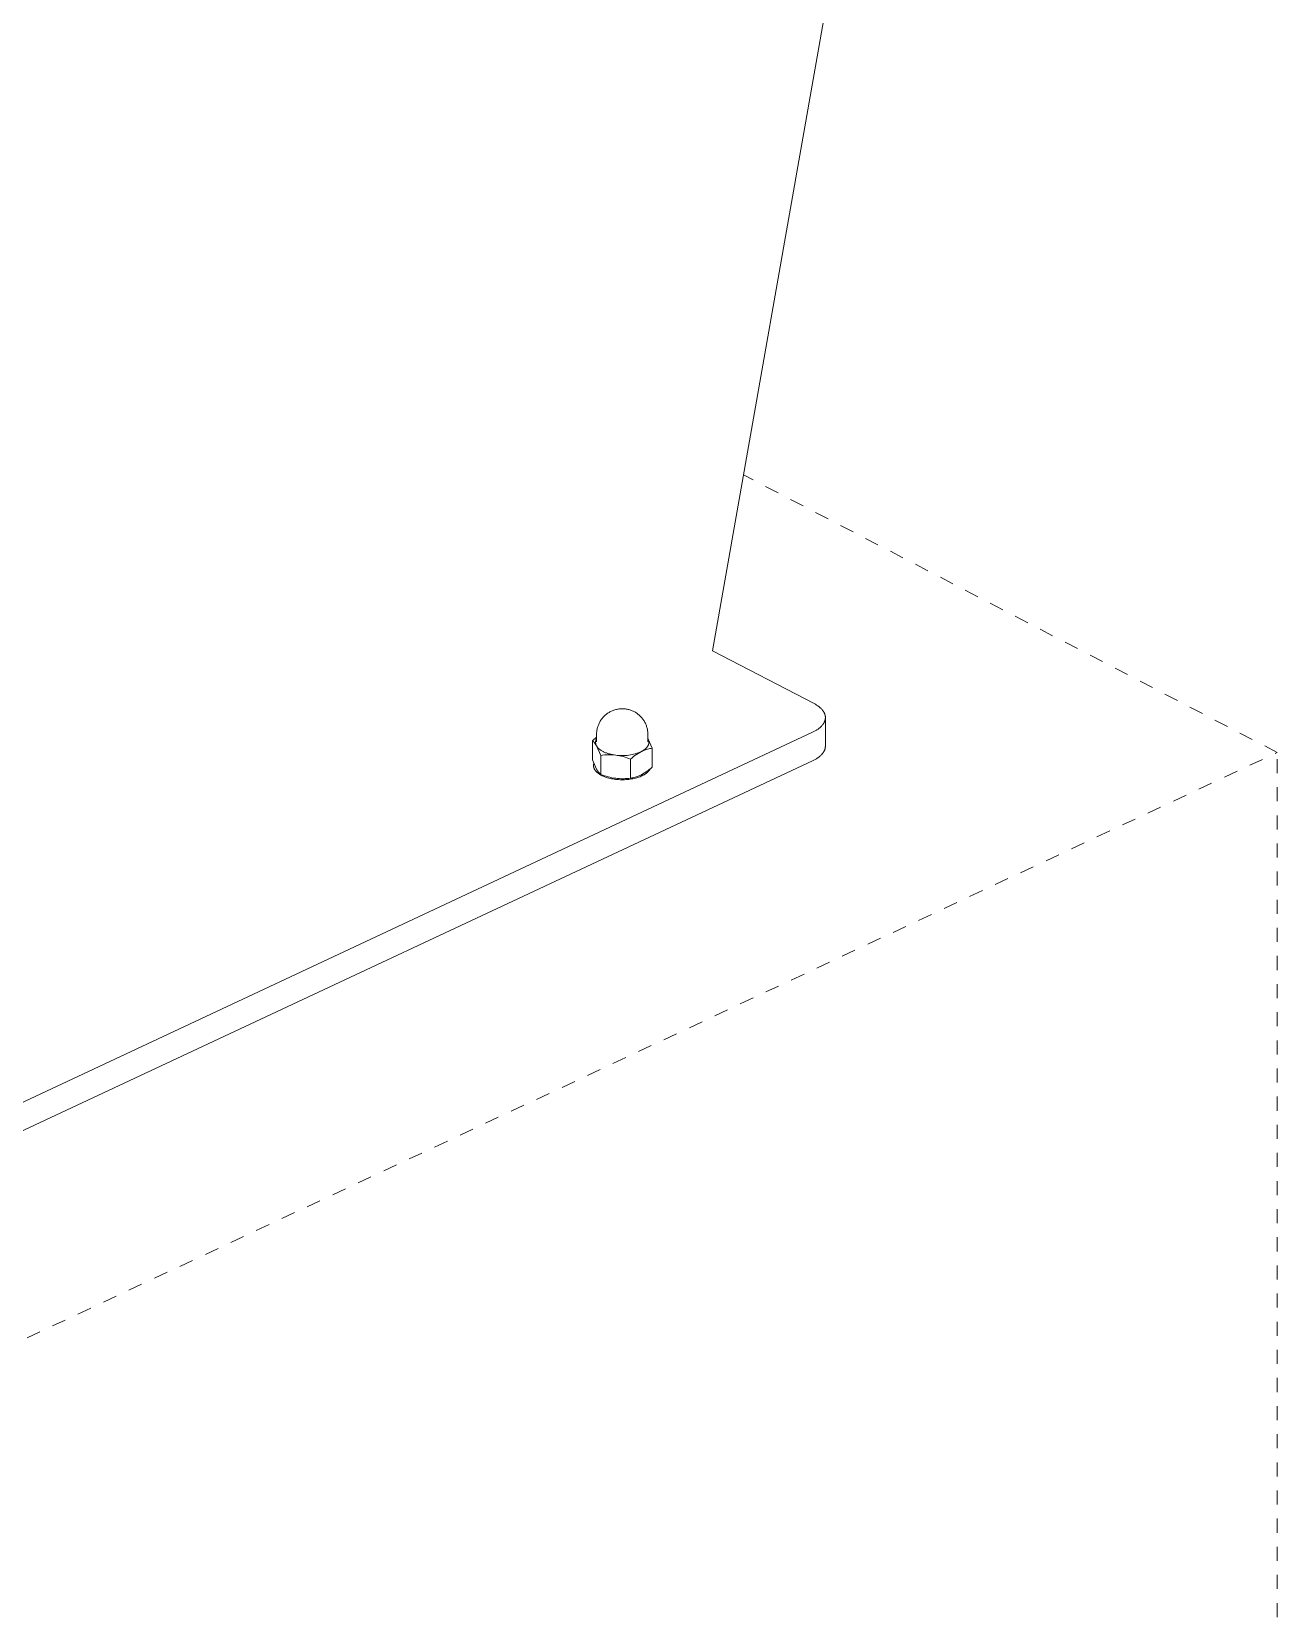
# Model space of a CAD drawing. Header units: inches. Extents: x -11 to 189, y -7 to 133.
# Drawn here: x 175.07 to 183.92, y 37.36 to 48.64 of the extents above; entities that cross this region are included whole.
import ezdxf

# ---------------------------------------------------------------- set-up
doc = ezdxf.new("R2010")
doc.units = ezdxf.units.IN
doc.linetypes.add('HIDDEN', pattern=[1.905, 1.27, -0.635])
doc.layers.add('ZANO_R', color=7, linetype='Continuous', lineweight=0)
doc.layers.add('ZANO_R_przerywana', color=250, linetype='HIDDEN', lineweight=0)

msp = doc.modelspace()

# ---------------------------------------------------------------- linework, layer by layer
at = {"layer": 'ZANO_R'}
for p, q in [((179.90643, 44.23731), (183.77793, 66.2196)), ((180.62915, 43.86155), (179.90643, 44.23731)), ((179.12764, 43.76307), (179.1319, 43.76779)), ((179.1319, 43.76779), (179.13633, 43.77235)), ((179.13633, 43.77235), (179.14092, 43.77675)), ((179.14092, 43.77675), (179.14565, 43.78099)), ((179.14565, 43.78099), (179.15054, 43.78507)), ((179.15054, 43.78507), (179.15556, 43.78897)), ((179.15556, 43.78897), (179.16071, 43.79269)), ((179.16071, 43.79269), (179.16599, 43.79623)), ((179.16599, 43.79623), (179.17139, 43.79959)), ((179.17139, 43.79959), (179.17691, 43.80275)), ((179.17691, 43.80275), (179.18253, 43.80572)), ((179.18253, 43.80572), (179.18825, 43.80849)), ((179.18825, 43.80849), (179.19406, 43.81107)), ((179.19406, 43.81107), (179.19996, 43.81343)), ((179.19996, 43.81343), (179.20594, 43.81559)), ((179.20594, 43.81559), (179.212, 43.81754)), ((179.212, 43.81754), (179.21811, 43.81928)), ((179.21811, 43.81928), (179.22428, 43.8208)), ((179.22428, 43.8208), (179.23051, 43.82211)), ((179.23051, 43.82211), (179.23677, 43.8232)), ((179.23677, 43.8232), (179.24307, 43.82407)), ((179.24307, 43.82407), (179.24939, 43.82472)), ((179.24939, 43.82472), (179.25574, 43.82515)), ((179.25574, 43.82515), (179.26209, 43.82536)), ((179.26209, 43.82536), (179.26845, 43.82534)), ((179.26845, 43.82534), (179.2748, 43.82511)), ((179.2748, 43.82511), (179.28114, 43.82465)), ((179.28114, 43.82465), (179.28747, 43.82397)), ((179.28748, 43.82397), (179.29369, 43.82308)), ((179.29369, 43.82308), (179.29987, 43.82198)), ((179.29987, 43.82198), (179.30601, 43.82067)), ((179.30601, 43.82067), (179.3121, 43.81915)), ((179.3121, 43.81915), (179.31814, 43.81742)), ((179.31814, 43.81742), (179.32411, 43.81548)), ((179.32411, 43.81548), (179.33001, 43.81334)), ((179.33001, 43.81334), (179.33583, 43.811)), ((179.33583, 43.811), (179.34157, 43.80845)), ((179.34157, 43.80845), (179.34722, 43.80571)), ((179.34722, 43.80571), (179.35277, 43.80278)), ((179.35277, 43.80278), (179.35821, 43.79966)), ((179.35821, 43.79966), (179.36355, 43.79635)), ((179.36355, 43.79635), (179.36877, 43.79287)), ((179.36877, 43.79287), (179.37386, 43.7892)), ((179.37386, 43.7892), (179.37883, 43.78536)), ((179.37883, 43.78536), (179.38366, 43.78135)), ((179.38366, 43.78135), (179.38835, 43.77718)), ((179.38835, 43.77718), (179.39289, 43.77285)), ((179.39289, 43.77285), (179.39728, 43.76836)), ((179.39728, 43.76836), (179.40152, 43.76373)), ((180.62915, 43.86155), (180.63355, 43.85921)), ((180.63355, 43.85921), (180.63789, 43.85679)), ((180.63789, 43.85679), (180.64215, 43.85432)), ((180.64215, 43.85432), (180.64633, 43.85177)), ((180.64633, 43.85177), (180.65043, 43.84915)), ((180.65043, 43.84915), (180.65444, 43.84647)), ((180.65444, 43.84647), (180.65834, 43.84372)), ((180.65834, 43.84372), (180.66215, 43.8409)), ((180.66215, 43.8409), (180.66585, 43.83802)), ((180.66585, 43.83802), (180.66943, 43.83507)), ((180.66943, 43.83507), (180.67289, 43.83207)), ((180.67289, 43.83207), (180.67622, 43.829)), ((180.67622, 43.829), (180.67943, 43.82588)), ((180.67943, 43.82588), (180.68249, 43.8227)), ((180.68249, 43.8227), (180.68542, 43.81946)), ((180.68542, 43.81946), (180.68819, 43.81617)), ((180.68819, 43.81617), (180.68953, 43.81451)), ((180.68953, 43.81451), (180.69082, 43.81283)), ((180.69082, 43.81283), (180.69207, 43.81114)), ((180.69207, 43.81114), (180.69328, 43.80945)), ((180.69328, 43.80945), (180.69446, 43.80773)), ((180.69446, 43.80773), (180.69559, 43.80601)), ((180.69559, 43.80601), (180.69668, 43.80428)), ((180.69668, 43.80428), (180.69772, 43.80254)), ((180.69772, 43.80254), (180.69873, 43.80079)), ((180.69873, 43.80079), (180.69969, 43.79903)), ((180.69969, 43.79903), (180.70061, 43.79726)), ((180.70061, 43.79726), (180.70148, 43.79548)), ((180.70148, 43.79548), (180.70231, 43.79369)), ((180.70231, 43.79369), (180.70309, 43.7919)), ((180.70309, 43.7919), (180.70383, 43.79009)), ((180.70383, 43.79009), (180.70452, 43.78828)), ((180.70452, 43.78828), (180.70517, 43.78647)), ((180.70517, 43.78647), (180.70577, 43.78464)), ((180.70577, 43.78464), (180.70632, 43.78282)), ((180.70632, 43.78282), (180.70683, 43.78098)), ((180.70683, 43.78098), (180.70728, 43.77914)), ((180.70728, 43.77914), (180.7077, 43.7773)), ((180.7077, 43.7773), (180.70806, 43.77545)), ((180.70806, 43.77545), (180.70837, 43.7736)), ((180.70837, 43.7736), (180.70864, 43.77175)), ((180.70864, 43.77175), (180.70886, 43.76989)), ((180.70886, 43.76989), (180.70903, 43.76804)), ((180.70903, 43.76804), (180.70915, 43.76618)), ((180.70915, 43.76618), (180.70922, 43.76431)), ((180.70922, 43.76431), (180.70924, 43.76245)), ((171.52165, 39.39885), (180.61835, 43.65811)), ((179.08269, 43.64927), (179.08301, 43.65544)), ((179.08301, 43.65544), (179.08353, 43.66159)), ((179.08353, 43.66159), (179.08426, 43.66772)), ((179.08426, 43.66772), (179.0852, 43.67382)), ((179.0852, 43.67382), (179.08634, 43.67989)), ((179.08634, 43.67989), (179.08769, 43.68592)), ((179.08769, 43.68592), (179.08924, 43.69189)), ((179.08924, 43.69189), (179.09099, 43.69781)), ((179.09099, 43.69781), (179.09294, 43.70367)), ((179.09294, 43.70367), (179.09509, 43.70946)), ((179.09509, 43.70946), (179.09744, 43.71517)), ((179.09744, 43.71517), (179.09998, 43.7208)), ((179.09998, 43.7208), (179.1027, 43.72634)), ((179.1027, 43.72634), (179.1057, 43.73194)), ((179.1057, 43.73194), (179.1089, 43.73744)), ((179.1089, 43.73744), (179.11228, 43.74282)), ((179.11228, 43.74282), (179.11585, 43.74808)), ((179.11585, 43.74808), (179.11961, 43.75321)), ((179.11961, 43.75321), (179.12353, 43.75821)), ((179.12353, 43.75821), (179.12764, 43.76307)), ((179.40152, 43.76373), (179.40559, 43.75895)), ((179.40559, 43.75895), (179.40949, 43.75404)), ((179.40949, 43.75404), (179.41323, 43.74899)), ((179.41323, 43.74899), (179.41679, 43.74382)), ((179.41679, 43.74382), (179.42016, 43.73853)), ((179.42016, 43.73853), (179.42336, 43.73313)), ((179.42336, 43.73313), (179.42636, 43.72762)), ((179.42636, 43.72762), (179.42918, 43.72201)), ((179.42918, 43.72201), (179.4318, 43.7163)), ((179.4318, 43.7163), (179.43422, 43.71051)), ((179.43422, 43.71051), (179.43644, 43.70464)), ((179.43644, 43.70464), (179.43846, 43.6987)), ((179.43846, 43.6987), (179.44027, 43.69269)), ((179.44027, 43.69269), (179.44187, 43.68662)), ((179.44187, 43.68662), (179.44326, 43.6805)), ((179.44326, 43.6805), (179.44445, 43.67433)), ((179.44445, 43.67433), (179.44542, 43.66813)), ((179.44542, 43.66813), (179.44617, 43.6619)), ((179.44617, 43.6619), (179.44671, 43.65565)), ((179.44671, 43.65565), (179.44703, 43.64938)), ((180.623, 43.66034), (180.61835, 43.65811)), ((180.62759, 43.66263), (180.623, 43.66034)), ((180.6321, 43.665), (180.62759, 43.66263)), ((180.63655, 43.66744), (180.6321, 43.665)), ((180.64092, 43.66994), (180.63655, 43.66744)), ((180.6452, 43.67252), (180.64092, 43.66994)), ((180.6494, 43.67517), (180.6452, 43.67252)), ((180.6535, 43.67788), (180.6494, 43.67517)), ((180.65749, 43.68066), (180.6535, 43.67788)), ((180.66138, 43.68351), (180.65749, 43.68066)), ((180.66516, 43.68642), (180.66138, 43.68351)), ((180.66881, 43.6894), (180.66516, 43.68642)), ((180.67235, 43.69244), (180.66881, 43.6894)), ((180.67575, 43.69553), (180.67235, 43.69244)), ((180.67901, 43.69869), (180.67575, 43.69553)), ((180.68213, 43.7019), (180.67901, 43.69869)), ((180.6851, 43.70517), (180.68213, 43.7019)), ((180.68792, 43.70849), (180.6851, 43.70517)), ((180.68928, 43.71017), (180.68792, 43.70849)), ((180.69059, 43.71186), (180.68928, 43.71017)), ((180.69186, 43.71356), (180.69059, 43.71186)), ((180.69309, 43.71527), (180.69186, 43.71356)), ((180.69428, 43.71699), (180.69309, 43.71527)), ((180.69543, 43.71873), (180.69428, 43.71699)), ((180.69653, 43.72047), (180.69543, 43.71873)), ((180.69759, 43.72223), (180.69653, 43.72047)), ((180.69861, 43.72399), (180.69759, 43.72223)), ((180.69958, 43.72576), (180.69861, 43.72399)), ((180.70051, 43.72754), (180.69958, 43.72576)), ((180.70139, 43.72933), (180.70051, 43.72754)), ((180.70223, 43.73113), (180.70139, 43.72933)), ((180.70302, 43.73293), (180.70223, 43.73113)), ((180.70377, 43.73474), (180.70302, 43.73293)), ((180.70447, 43.73656), (180.70377, 43.73474)), ((180.70512, 43.73839), (180.70447, 43.73656)), ((180.70573, 43.74022), (180.70512, 43.73839)), ((180.70629, 43.74205), (180.70573, 43.74022)), ((180.7068, 43.74389), (180.70629, 43.74205)), ((180.70726, 43.74574), (180.7068, 43.74389)), ((180.70767, 43.74758), (180.70726, 43.74574)), ((180.70804, 43.74943), (180.70767, 43.74758)), ((180.70836, 43.75129), (180.70804, 43.74943)), ((180.70863, 43.75315), (180.70836, 43.75129)), ((180.70885, 43.75501), (180.70863, 43.75315)), ((180.70902, 43.75687), (180.70885, 43.75501)), ((180.70914, 43.75873), (180.70902, 43.75687)), ((180.70922, 43.76059), (180.70914, 43.75873)), ((180.70924, 43.76245), (180.70922, 43.76059)), ((180.70924, 43.76245), (180.70924, 43.55956)), ((179.06244, 43.60613), (179.05267, 43.59781)), ((179.05267, 43.59781), (179.05267, 43.46238)), ((179.05267, 43.59781), (179.05592, 43.59491)), ((179.05592, 43.59491), (179.05907, 43.5919)), ((179.05907, 43.5919), (179.06212, 43.58879)), ((179.06212, 43.58879), (179.06507, 43.58557)), ((179.07242, 43.6142), (179.06244, 43.60613)), ((179.06507, 43.58557), (179.0679, 43.58226)), ((179.0679, 43.58226), (179.07063, 43.57886)), ((179.07063, 43.57886), (179.07323, 43.57536)), ((179.08259, 43.62202), (179.07242, 43.6142)), ((179.07323, 43.57536), (179.07572, 43.57178)), ((179.0753, 43.58617), (179.07533, 43.58785)), ((179.07532, 43.58448), (179.0753, 43.58617)), ((179.0754, 43.5828), (179.07532, 43.58448)), ((179.07533, 43.58785), (179.07542, 43.58953)), ((179.07554, 43.58113), (179.0754, 43.5828)), ((179.07542, 43.58953), (179.07557, 43.5912)), ((179.07574, 43.57946), (179.07554, 43.58113)), ((179.07557, 43.5912), (179.07578, 43.59287)), ((179.07572, 43.57178), (179.07809, 43.56812)), ((179.07599, 43.5778), (179.07574, 43.57946)), ((179.07578, 43.59287), (179.07604, 43.59453)), ((179.07631, 43.57614), (179.07599, 43.5778)), ((179.07604, 43.59453), (179.07636, 43.59618)), ((179.07668, 43.5745), (179.07631, 43.57614)), ((179.07636, 43.59618), (179.07674, 43.59782)), ((179.0771, 43.57288), (179.07668, 43.5745)), ((179.07674, 43.59782), (179.07717, 43.59945)), ((179.07758, 43.57126), (179.0771, 43.57288)), ((179.07717, 43.59945), (179.07766, 43.60105)), ((179.07812, 43.56967), (179.07758, 43.57126)), ((179.07766, 43.60105), (179.07821, 43.60265)), ((179.07809, 43.56812), (179.08033, 43.56439)), ((179.07871, 43.56809), (179.07812, 43.56967)), ((179.07821, 43.60265), (179.0788, 43.60422)), ((179.07935, 43.56654), (179.07871, 43.56809)), ((179.0788, 43.60422), (179.07946, 43.60577)), ((179.08005, 43.56501), (179.07935, 43.56654)), ((179.07946, 43.60577), (179.08016, 43.60729)), ((179.0808, 43.56351), (179.08005, 43.56501)), ((179.08016, 43.60729), (179.08092, 43.60879)), ((179.08033, 43.56439), (179.08245, 43.56058)), ((179.0816, 43.56203), (179.0808, 43.56351)), ((179.08092, 43.60879), (179.08173, 43.61027)), ((179.08245, 43.56058), (179.0816, 43.56203)), ((179.08173, 43.61027), (179.08259, 43.61172)), ((179.08328, 43.55917), (179.08245, 43.56058)), ((179.08245, 43.56058), (179.11223, 43.49388)), ((179.08259, 43.6431), (179.08269, 43.64927)), ((179.08259, 43.58907), (179.08259, 43.6431)), ((179.08416, 43.55776), (179.08328, 43.55917)), ((179.08508, 43.55636), (179.08416, 43.55776)), ((179.08606, 43.55496), (179.08508, 43.55636)), ((179.08708, 43.55356), (179.08606, 43.55496)), ((179.08815, 43.55216), (179.08708, 43.55356)), ((179.08928, 43.55077), (179.08815, 43.55216)), ((179.09045, 43.54938), (179.08928, 43.55077)), ((179.09167, 43.548), (179.09045, 43.54938)), ((179.09294, 43.54662), (179.09167, 43.548)), ((179.09425, 43.54525), (179.09294, 43.54662)), ((179.09562, 43.54389), (179.09425, 43.54525)), ((179.09704, 43.54253), (179.09562, 43.54389)), ((179.0985, 43.54119), (179.09704, 43.54253)), ((179.10001, 43.53985), (179.0985, 43.54119)), ((179.10157, 43.53852), (179.10001, 43.53985)), ((179.10318, 43.53719), (179.10157, 43.53852)), ((179.42835, 43.53867), (179.42675, 43.53736)), ((179.4299, 43.54), (179.42835, 43.53867)), ((179.43141, 43.54135), (179.4299, 43.54)), ((179.43289, 43.54271), (179.43141, 43.54135)), ((179.43431, 43.54409), (179.43289, 43.54271)), ((179.4357, 43.54548), (179.43431, 43.54409)), ((179.43704, 43.54689), (179.4357, 43.54548)), ((179.43833, 43.5483), (179.43704, 43.54689)), ((179.43958, 43.54973), (179.43833, 43.5483)), ((179.44078, 43.55117), (179.43958, 43.54973)), ((179.44194, 43.55263), (179.44078, 43.55117)), ((179.44304, 43.55409), (179.44194, 43.55263)), ((179.4441, 43.55556), (179.44304, 43.55409)), ((179.44511, 43.55705), (179.4441, 43.55556)), ((179.44606, 43.55854), (179.44511, 43.55705)), ((179.44561, 43.53824), (179.45339, 43.54026)), ((179.44697, 43.56004), (179.44606, 43.55854)), ((179.44783, 43.56155), (179.44697, 43.56004)), ((179.44703, 43.64938), (179.44714, 43.6431)), ((179.44714, 43.6431), (179.44714, 43.58907)), ((179.44714, 43.61172), (179.44728, 43.61147)), ((179.44728, 43.61147), (179.44807, 43.61006)), ((179.44863, 43.56306), (179.44783, 43.56155)), ((179.44807, 43.61006), (179.44881, 43.60864)), ((179.44939, 43.56458), (179.44863, 43.56306)), ((179.44881, 43.60864), (179.44951, 43.6072)), ((179.47706, 43.54478), (179.44886, 43.60867)), ((179.45009, 43.56611), (179.44939, 43.56458)), ((179.44951, 43.6072), (179.45017, 43.60576)), ((179.45074, 43.56764), (179.45009, 43.56611)), ((179.45017, 43.60576), (179.45078, 43.6043)), ((179.45133, 43.56918), (179.45074, 43.56764)), ((179.45078, 43.6043), (179.45135, 43.60283)), ((179.45188, 43.57072), (179.45133, 43.56918)), ((179.45135, 43.60283), (179.45187, 43.60136)), ((179.45187, 43.60136), (179.45234, 43.59987)), ((179.45237, 43.57226), (179.45188, 43.57072)), ((179.45234, 43.59987), (179.45277, 43.59838)), ((179.45281, 43.57381), (179.45237, 43.57226)), ((179.45277, 43.59838), (179.45315, 43.59688)), ((179.4532, 43.57536), (179.45281, 43.57381)), ((179.45315, 43.59688), (179.45348, 43.59537)), ((179.45353, 43.57691), (179.4532, 43.57536)), ((179.45339, 43.54026), (179.46123, 43.54203)), ((179.45348, 43.59537), (179.45377, 43.59385)), ((179.45381, 43.57846), (179.45353, 43.57691)), ((179.45377, 43.59385), (179.454, 43.59233)), ((179.45404, 43.58001), (179.45381, 43.57846)), ((179.454, 43.59233), (179.45419, 43.59081)), ((179.45422, 43.58156), (179.45404, 43.58001)), ((179.45419, 43.59081), (179.45432, 43.58927)), ((179.45434, 43.58311), (179.45422, 43.58156)), ((179.45432, 43.58927), (179.4544, 43.58774)), ((179.45441, 43.58465), (179.45434, 43.58311)), ((179.4544, 43.58774), (179.45443, 43.5862)), ((179.45443, 43.5862), (179.45441, 43.58465)), ((179.46123, 43.54203), (179.46912, 43.54354)), ((179.46912, 43.54354), (179.47706, 43.54478)), ((179.47706, 43.40935), (179.47706, 43.54478)), ((180.7061, 43.53848), (180.70551, 43.53659)), ((180.70664, 43.54038), (180.7061, 43.53848)), ((180.70713, 43.54228), (180.70664, 43.54038)), ((180.70757, 43.54418), (180.70713, 43.54228)), ((180.70796, 43.54609), (180.70757, 43.54418)), ((180.7083, 43.548), (180.70796, 43.54609)), ((180.70859, 43.54992), (180.7083, 43.548)), ((180.70882, 43.55183), (180.70859, 43.54992)), ((180.70901, 43.55375), (180.70882, 43.55183)), ((180.70914, 43.55567), (180.70901, 43.55375)), ((180.70922, 43.55759), (180.70914, 43.55567)), ((180.70924, 43.55951), (180.70922, 43.55759)), ((180.61835, 43.45518), (171.52165, 39.19592)), ((179.08245, 43.39569), (179.05267, 43.46238)), ((179.06081, 43.42425), (179.06093, 43.42575)), ((179.06093, 43.42575), (179.06109, 43.42724)), ((179.06109, 43.42724), (179.0613, 43.42874)), ((179.0613, 43.42874), (179.06155, 43.43023)), ((179.06155, 43.43023), (179.06184, 43.43172)), ((179.06184, 43.43172), (179.06218, 43.43321)), ((179.06218, 43.43321), (179.06257, 43.43469)), ((179.06257, 43.43469), (179.063, 43.43617)), ((179.10483, 43.53588), (179.10318, 43.53719)), ((179.10829, 43.5333), (179.10483, 43.53588)), ((179.11192, 43.53076), (179.10829, 43.5333)), ((179.11573, 43.52828), (179.11192, 43.53076)), ((179.11223, 43.49388), (179.12542, 43.49558)), ((179.11223, 43.35845), (179.11223, 43.49388)), ((179.11972, 43.52586), (179.11573, 43.52828)), ((179.12388, 43.5235), (179.11972, 43.52586)), ((179.1282, 43.5212), (179.12388, 43.5235)), ((179.12542, 43.49558), (179.13866, 43.49685)), ((179.13268, 43.51898), (179.1282, 43.5212)), ((179.1373, 43.51684), (179.13268, 43.51898)), ((179.14206, 43.51477), (179.1373, 43.51684)), ((179.13866, 43.49685), (179.15193, 43.49769)), ((179.14696, 43.51278), (179.14206, 43.51477)), ((179.15198, 43.51088), (179.14696, 43.51278)), ((179.15193, 43.49769), (179.16523, 43.49809)), ((179.15711, 43.50907), (179.15198, 43.51088)), ((179.16235, 43.50735), (179.15711, 43.50907)), ((179.16769, 43.50572), (179.16235, 43.50735)), ((179.16523, 43.49809), (179.17853, 43.49806)), ((179.1731, 43.50418), (179.16769, 43.50572)), ((179.1786, 43.50274), (179.1731, 43.50418)), ((179.17853, 43.49806), (179.19182, 43.49759)), ((179.18416, 43.50139), (179.1786, 43.50274)), ((179.18977, 43.50014), (179.18416, 43.50139)), ((179.19543, 43.49899), (179.18977, 43.50014)), ((179.19182, 43.49759), (179.20509, 43.49669)), ((179.20685, 43.49698), (179.19543, 43.49899)), ((179.20509, 43.49669), (179.21832, 43.49535)), ((179.21832, 43.49535), (179.20685, 43.49698)), ((179.2299, 43.49392), (179.21832, 43.49535)), ((179.21832, 43.49535), (179.23192, 43.49329)), ((179.24151, 43.49289), (179.2299, 43.49392)), ((179.23192, 43.49329), (179.24544, 43.49081)), ((179.25316, 43.49227), (179.24151, 43.49289)), ((179.24544, 43.49081), (179.25888, 43.48791)), ((179.26482, 43.49206), (179.25316, 43.49227)), ((179.25888, 43.48791), (179.27223, 43.48461)), ((179.27648, 43.49225), (179.26482, 43.49206)), ((179.27223, 43.48461), (179.28547, 43.4809)), ((179.28813, 43.49285), (179.27648, 43.49225)), ((179.28547, 43.4809), (179.29859, 43.47679)), ((179.29974, 43.49385), (179.28813, 43.49285)), ((179.29859, 43.47679), (179.31158, 43.47228)), ((179.31132, 43.49526), (179.29974, 43.49385)), ((179.32284, 43.49708), (179.31132, 43.49526)), ((179.31158, 43.47228), (179.32442, 43.46737)), ((179.33429, 43.49929), (179.32284, 43.49708)), ((179.32442, 43.46737), (179.33449, 43.47612)), ((179.32442, 43.33194), (179.32442, 43.46737)), ((179.34566, 43.5019), (179.33429, 43.49929)), ((179.33449, 43.47612), (179.34486, 43.48452)), ((179.34486, 43.48452), (179.35552, 43.49254)), ((179.35692, 43.50491), (179.34566, 43.5019)), ((179.35552, 43.49254), (179.36645, 43.5002)), ((179.36808, 43.50831), (179.35692, 43.50491)), ((179.36645, 43.5002), (179.37764, 43.50746)), ((179.37911, 43.51209), (179.36808, 43.50831)), ((179.37764, 43.50746), (179.38907, 43.51433)), ((179.39, 43.51626), (179.37911, 43.51209)), ((179.38907, 43.51433), (179.40074, 43.5208)), ((179.40074, 43.5208), (179.39, 43.51626)), ((179.40074, 43.5208), (179.40797, 43.52432)), ((179.40482, 43.52294), (179.40074, 43.5208)), ((179.40879, 43.52515), (179.40482, 43.52294)), ((179.40797, 43.52432), (179.4153, 43.5276)), ((179.41265, 43.52745), (179.40879, 43.52515)), ((179.41639, 43.52982), (179.41265, 43.52745)), ((179.4153, 43.5276), (179.42274, 43.53064)), ((179.41998, 43.53226), (179.41639, 43.52982)), ((179.42344, 43.53477), (179.41998, 43.53226)), ((179.42274, 43.53064), (179.43028, 43.53342)), ((179.42512, 43.53606), (179.42344, 43.53477)), ((179.42675, 43.53736), (179.42512, 43.53606)), ((179.43028, 43.53342), (179.43791, 43.53596)), ((179.43791, 43.53596), (179.44561, 43.53824)), ((180.62314, 43.45747), (180.61835, 43.45518)), ((180.62787, 43.45984), (180.62314, 43.45747)), ((180.63252, 43.46229), (180.62787, 43.45984)), ((180.6371, 43.46481), (180.63252, 43.46229)), ((180.64159, 43.4674), (180.6371, 43.46481)), ((180.646, 43.47007), (180.64159, 43.4674)), ((180.6503, 43.47282), (180.646, 43.47007)), ((180.65451, 43.47563), (180.6503, 43.47282)), ((180.6586, 43.47852), (180.65451, 43.47563)), ((180.66258, 43.48148), (180.6586, 43.47852)), ((180.66643, 43.4845), (180.66258, 43.48148)), ((180.67015, 43.48759), (180.66643, 43.4845)), ((180.67374, 43.49075), (180.67015, 43.48759)), ((180.67719, 43.49397), (180.67374, 43.49075)), ((180.68049, 43.49725), (180.67719, 43.49397)), ((180.68364, 43.50059), (180.68049, 43.49725)), ((180.68515, 43.50228), (180.68364, 43.50059)), ((180.68662, 43.50399), (180.68515, 43.50228)), ((180.68805, 43.50571), (180.68662, 43.50399)), ((180.68944, 43.50744), (180.68805, 43.50571)), ((180.69079, 43.50918), (180.68944, 43.50744)), ((180.69209, 43.51094), (180.69079, 43.50918)), ((180.69335, 43.51271), (180.69209, 43.51094)), ((180.69457, 43.51449), (180.69335, 43.51271)), ((180.69574, 43.51628), (180.69457, 43.51449)), ((180.69687, 43.51808), (180.69574, 43.51628)), ((180.69795, 43.51989), (180.69687, 43.51808)), ((180.69898, 43.52171), (180.69795, 43.51989)), ((180.69996, 43.52355), (180.69898, 43.52171)), ((180.7009, 43.52539), (180.69996, 43.52355)), ((180.70179, 43.52723), (180.7009, 43.52539)), ((180.70263, 43.52909), (180.70179, 43.52723)), ((180.70343, 43.53096), (180.70263, 43.52909)), ((180.70417, 43.53283), (180.70343, 43.53096)), ((180.70486, 43.53471), (180.70417, 43.53283)), ((180.70551, 43.53659), (180.70486, 43.53471)), ((179.06071, 43.42125), (179.06074, 43.42275)), ((179.06073, 43.41976), (179.06071, 43.42125)), ((179.0608, 43.41826), (179.06073, 43.41976)), ((179.06074, 43.42275), (179.06081, 43.42425)), ((179.06091, 43.41676), (179.0608, 43.41826)), ((179.06106, 43.41527), (179.06091, 43.41676)), ((179.06126, 43.41378), (179.06106, 43.41527)), ((179.0615, 43.41229), (179.06126, 43.41378)), ((179.06179, 43.4108), (179.0615, 43.41229)), ((179.06212, 43.40932), (179.06179, 43.4108)), ((179.0625, 43.40784), (179.06212, 43.40932)), ((179.06292, 43.40637), (179.0625, 43.40784)), ((179.06338, 43.4049), (179.06292, 43.40637)), ((179.06389, 43.40343), (179.06338, 43.4049)), ((179.06444, 43.40198), (179.06389, 43.40343)), ((179.06503, 43.40053), (179.06444, 43.40198)), ((179.06567, 43.39908), (179.06503, 43.40053)), ((179.06634, 43.39765), (179.06567, 43.39908)), ((179.06706, 43.39622), (179.06634, 43.39765)), ((179.06782, 43.3948), (179.06706, 43.39622)), ((179.06862, 43.39338), (179.06782, 43.3948)), ((179.06945, 43.39198), (179.06862, 43.39338)), ((179.07033, 43.39059), (179.06945, 43.39198)), ((179.07124, 43.38921), (179.07033, 43.39059)), ((179.0722, 43.38783), (179.07124, 43.38921)), ((179.07319, 43.38647), (179.0722, 43.38783)), ((179.07421, 43.38512), (179.07319, 43.38647)), ((179.07528, 43.38378), (179.07421, 43.38512)), ((179.07637, 43.38245), (179.07528, 43.38378)), ((179.07751, 43.38113), (179.07637, 43.38245)), ((179.07867, 43.37982), (179.07751, 43.38113)), ((179.07988, 43.37853), (179.07867, 43.37982)), ((179.08111, 43.37725), (179.07988, 43.37853)), ((179.08237, 43.37598), (179.08111, 43.37725)), ((179.085, 43.37349), (179.08237, 43.37598)), ((179.08456, 43.39188), (179.08245, 43.39569)), ((179.08681, 43.38814), (179.08456, 43.39188)), ((179.08774, 43.37105), (179.085, 43.37349)), ((179.08917, 43.38448), (179.08681, 43.38814)), ((179.0906, 43.36867), (179.08774, 43.37105)), ((179.09166, 43.3809), (179.08917, 43.38448)), ((179.09356, 43.36634), (179.0906, 43.36867)), ((179.09427, 43.37741), (179.09166, 43.3809)), ((179.09662, 43.36408), (179.09356, 43.36634)), ((179.09699, 43.374), (179.09427, 43.37741)), ((179.09978, 43.36188), (179.09662, 43.36408)), ((179.09983, 43.37069), (179.09699, 43.374)), ((179.10303, 43.35973), (179.09978, 43.36188)), ((179.10277, 43.36748), (179.09983, 43.37069)), ((179.10582, 43.36436), (179.10277, 43.36748)), ((179.10636, 43.35766), (179.10303, 43.35973)), ((179.10897, 43.36135), (179.10582, 43.36436)), ((179.10976, 43.35564), (179.10636, 43.35766)), ((179.11223, 43.35845), (179.10897, 43.36135)), ((179.11324, 43.35369), (179.10976, 43.35564)), ((179.12507, 43.35355), (179.11223, 43.35845)), ((179.11678, 43.3518), (179.11324, 43.35369)), ((179.11678, 43.3518), (179.12265, 43.35455)), ((179.11993, 43.3502), (179.11678, 43.3518)), ((179.11904, 43.35064), (179.11904, 43.35588)), ((179.12319, 43.34861), (179.11993, 43.3502)), ((179.13001, 43.34552), (179.12319, 43.34861)), ((179.13806, 43.34903), (179.12507, 43.35355)), ((179.13722, 43.34253), (179.13001, 43.34552)), ((179.14482, 43.33966), (179.13722, 43.34253)), ((179.15118, 43.34492), (179.13806, 43.34903)), ((179.15281, 43.33694), (179.14482, 43.33966)), ((179.16442, 43.34121), (179.15118, 43.34492)), ((179.16116, 43.33437), (179.15281, 43.33694)), ((179.16987, 43.33198), (179.16116, 43.33437)), ((179.17777, 43.33791), (179.16442, 43.34121)), ((179.1789, 43.32977), (179.16987, 43.33198)), ((179.19121, 43.33502), (179.17777, 43.33791)), ((179.18825, 43.32777), (179.1789, 43.32977)), ((179.19787, 43.32599), (179.18825, 43.32777)), ((179.20473, 43.33253), (179.19121, 43.33502)), ((179.20773, 43.32443), (179.19787, 43.32599)), ((179.21832, 43.33047), (179.20473, 43.33253)), ((179.21782, 43.32312), (179.20773, 43.32443)), ((179.22807, 43.32206), (179.21782, 43.32312)), ((179.23156, 43.32913), (179.21832, 43.33047)), ((179.23847, 43.32125), (179.22807, 43.32206)), ((179.24483, 43.32823), (179.23156, 43.32913)), ((179.24897, 43.32071), (179.23847, 43.32125)), ((179.25812, 43.32776), (179.24483, 43.32823)), ((179.25952, 43.32044), (179.24897, 43.32071)), ((179.27142, 43.32773), (179.25812, 43.32776)), ((179.27009, 43.32044), (179.25952, 43.32044)), ((179.2784, 43.32784), (179.26514, 43.3276)), ((179.28063, 43.32071), (179.27009, 43.32044)), ((179.28472, 43.32813), (179.27142, 43.32773)), ((179.29165, 43.32854), (179.2784, 43.32784)), ((179.29109, 43.32124), (179.28063, 43.32071)), ((179.29799, 43.32896), (179.28472, 43.32813)), ((179.30145, 43.32204), (179.29109, 43.32124)), ((179.31123, 43.33023), (179.29799, 43.32896)), ((179.31166, 43.32309), (179.30145, 43.32204)), ((179.32442, 43.33194), (179.31123, 43.33023)), ((179.32168, 43.32439), (179.31166, 43.32309)), ((179.33148, 43.32592), (179.32168, 43.32439)), ((179.33236, 43.33318), (179.32442, 43.33194)), ((179.34102, 43.32768), (179.33148, 43.32592)), ((179.34025, 43.33469), (179.33236, 43.33318)), ((179.34809, 43.33645), (179.34025, 43.33469)), ((179.35027, 43.32965), (179.34102, 43.32768)), ((179.35587, 43.33848), (179.34809, 43.33645)), ((179.35922, 43.33181), (179.35027, 43.32965)), ((179.36358, 43.34076), (179.35587, 43.33848)), ((179.36784, 43.33416), (179.35922, 43.33181)), ((179.3712, 43.3433), (179.36358, 43.34076)), ((179.3761, 43.33667), (179.36784, 43.33416)), ((179.37874, 43.34608), (179.3712, 43.3433)), ((179.384, 43.33934), (179.3761, 43.33667)), ((179.38618, 43.34912), (179.37874, 43.34608)), ((179.39152, 43.34214), (179.384, 43.33934)), ((179.39352, 43.3524), (179.38618, 43.34912)), ((179.39865, 43.34505), (179.39152, 43.34214)), ((179.40074, 43.35592), (179.39352, 43.3524)), ((179.39538, 43.35328), (179.40539, 43.34807)), ((179.40539, 43.34807), (179.39865, 43.34505)), ((179.41241, 43.36238), (179.40074, 43.35592)), ((179.41026, 43.35043), (179.40539, 43.34807)), ((179.41502, 43.35289), (179.41026, 43.35043)), ((179.41069, 43.36123), (179.41069, 43.35064)), ((179.42385, 43.36925), (179.41241, 43.36238)), ((179.41967, 43.35547), (179.41502, 43.35289)), ((179.4242, 43.35816), (179.41967, 43.35547)), ((179.43504, 43.37652), (179.42385, 43.36925)), ((179.42858, 43.36096), (179.4242, 43.35816)), ((179.43071, 43.3624), (179.42858, 43.36096)), ((179.43281, 43.36387), (179.43071, 43.3624)), ((179.43486, 43.36536), (179.43281, 43.36387)), ((179.43686, 43.36687), (179.43486, 43.36536)), ((179.44597, 43.38417), (179.43504, 43.37652)), ((179.43882, 43.36842), (179.43686, 43.36687)), ((179.44073, 43.36999), (179.43882, 43.36842)), ((179.4426, 43.37158), (179.44073, 43.36999)), ((179.44441, 43.37319), (179.4426, 43.37158)), ((179.44617, 43.37483), (179.44441, 43.37319)), ((179.45662, 43.3922), (179.44597, 43.38417)), ((179.44787, 43.37649), (179.44617, 43.37483)), ((179.44952, 43.37818), (179.44787, 43.37649)), ((179.45111, 43.37988), (179.44952, 43.37818)), ((179.45264, 43.38161), (179.45111, 43.37988)), ((179.45411, 43.38336), (179.45264, 43.38161)), ((179.45552, 43.38512), (179.45411, 43.38336)), ((179.45687, 43.38691), (179.45552, 43.38512)), ((179.46699, 43.4006), (179.45662, 43.3922)), ((179.45815, 43.38871), (179.45687, 43.38691)), ((179.45936, 43.39053), (179.45815, 43.38871)), ((179.46051, 43.39237), (179.45936, 43.39053)), ((179.46159, 43.39422), (179.46051, 43.39237)), ((179.4626, 43.39608), (179.46159, 43.39422)), ((179.46354, 43.39796), (179.4626, 43.39608)), ((179.47706, 43.40935), (179.46699, 43.4006))]:
    msp.add_line(p, q, dxfattribs=at)
at = {"layer": 'ZANO_R_przerywana', "ltscale": 0.05}
for p, q in [((183.9222, 43.51428), (180.12665, 45.48772)), ((171.22913, 37.57112), (183.9222, 43.51428)), ((183.9222, 33.36737), (183.9222, 43.51428))]:
    msp.add_line(p, q, dxfattribs=at)

doc.saveas('drawing.dxf')
